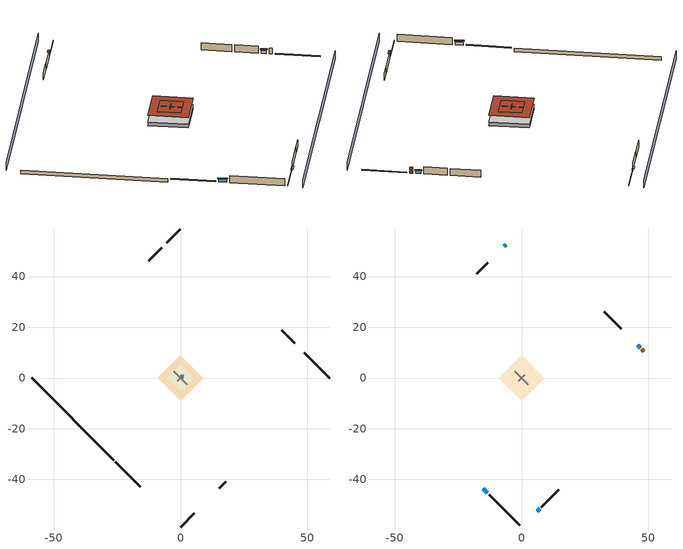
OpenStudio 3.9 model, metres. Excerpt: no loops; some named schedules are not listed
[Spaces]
garage 1
 floor foundation (Slab1 construction): -5.17,0 0,5.17 5.17,0 0,-5.17 z0
 wall outside (Wall1 construction): -7.43,51.3 -12.6,46.13 z0.3:2.74
 wall outside (Wall2 construction): 45.08,13.64 39.91,18.82 z0.3:2.74
 wall outside (Wall9 construction): 15.26,-43.47 17.84,-40.88 z0.3:2.74
 wall to conditioned space 1 (Wall5 construction Reversed): -2.59,2.59 2.59,-2.59 z0.3:2.74
 wall to conditioned space 1 (Wall6 construction Reversed): -1.29,-1.29 1.29,1.29 z0.3:2.74
 roof outside (Roof1 construction): 0,5.17 -5.17,0 0,-5.17 5.17,0 z2.74
crawlspace - vented 1
 floor foundation (Slab2 construction): -8.88,0 0,8.88 8.88,0 0,-8.88 z-0.91
 wall outside (RimJoist1 construction): -25.74,-32.99 -15.8,-42.92 z0.3:0.61
 wall outside (RimJoist2 construction): 0,58.72 -5.52,53.21 z0.3:0.61
 wall outside (RimJoist3 construction): 58.72,0 48.79,9.94 z0.3:0.61
 wall outside (RimJoist4 construction): 0,-58.72 5.52,-53.21 z0.3:0.61
 wall foundation (FoundationWall1 construction): -58.72,0 -26.39,-32.33 z-0.91:0.3
furnace airloop ret air space
 floor adiabatic (AdiabaticConst): 0,0 0,1 1,1 1,0 z0
 wall adiabatic (AdiabaticConst): 0,1 0,0 1,0 1,1 0,1 z0:1
 ceiling adiabatic (AdiabaticConst): 1,0 1,1 0,1 0,0 z1
conditioned space 1
 floor to crawlspace - vented 1 (Floor1 construction): -8.88,0 0,8.88 8.88,0 0,-8.88 z0.3
 wall outside (Wall3 construction): -12.77,-45.95 -0.66,-58.07 z0.3:2.74
 wall outside (Wall4 construction): -13.26,45.47 -17.55,41.17 z0.3:2.74
 wall outside (Wall7 construction): 39.25,19.47 32.54,26.18 z0.3:2.74
 wall outside (Wall8 construction): 7.87,-50.85 14.6,-44.12 z0.3:2.74
 wall outside (AdiabaticWallConstruction): -15.15,-43.58 -13.43,-45.3 z0.3:1.4; -6.17,52.55 -6.77,51.95 z0.3:1.43; 46.83,11.9 45.74,12.99 z0.3:1.34; 6.17,-52.55 7.21,-51.51 z0.3:1.31
 wall outside (AdiabaticWallConstruction 1): 48.13,10.59 47.48,11.24 z0.3:2.34
 window (WindowConstruction): -15.14,-43.58 -13.43,-45.3 z0.3:1.4
 window (WindowConstruction 1): -6.17,52.55 -6.77,51.95 z0.3:1.43
 window (WindowConstruction 2): 46.83,11.9 45.74,12.99 z0.3:1.34
 window (WindowConstruction 3): 6.17,-52.55 7.21,-51.51 z0.3:1.31
 door (Door): 48.13,10.59 47.48,11.24 z0.3:2.34
 roof outside (Roof2 construction): 0,8.88 -8.88,0 0,-8.88 8.88,0 z2.74
shading: 3.23,-61.96 61.96,-3.23 / -3.23,61.96 -61.96,3.23 z0:2.74; -13.21,-45.51 -15.36,-43.36 -15.79,-43.79 -13.64,-45.94 z1.71; -6.98,51.74 -5.96,52.76 -6.39,53.2 -7.42,52.17 z1.74; 45.52,13.2 47.04,11.68 47.47,12.11 45.95,13.63 z1.65; 7.43,-51.29 5.96,-52.76 6.39,-53.2 7.86,-51.73 z1.62
[Site]
Portland Intl Arpt_OR: Latitude {deg}=45.59; Longitude {deg}=-122.6; Time Zone {hr}=-8; Elevation {m}=33; Terrain=Suburbs; Keep Site Location Information=Yes
[Site:GroundTemperature:Shallow]
10.2558, 8.96328, 8.85977, 9.47314, 11.9355, 14.3863, 16.5111, 17.8571, 17.9714, 16.8767, 14.8061, 12.4304
[Site:WaterMainsTemperature]
Calculation Method=Schedule; Temperature Schedule=mains temperature schedule
[Building]
Building 1
[Material] Roughness=Rough
Name | Thickness {m} | Conductivity {W/m-K} | Density {kg/m3} | Specific Heat {J/kg-K} | Thermal Absorptance | Solar Absorptance | Visible Absorptance
asphalt or fiberglass shingles | 0.00635 | 0.162714 | 1121.4 | 1465.45 | 0.9 | 0.85 | 0.85
roof rigid ins | 0.00254769 | 0.029427 | 32.04 | 1214.23 | 0.9 | 0.7 | 0.7
osb sheathing 0.5 in. | 0.0127 | 0.115458 | 512.64 | 1214.23 | 0.9 | 0.6 | 0.6
roof rigid ins 1 | 0.103632 | 0.029427 | 32.04 | 1214.23 | 0.9 | 0.7 | 0.7
osb sheathing 0.75 in. | 0.01905 | 0.115458 | 512.64 | 1214.23 | 0.9 | 0.7 | 0.7
roof stud and cavity | 0.2032 | 0.0472382 | 78.34581 | 1123.46 | 0.9 | 0.7 | 0.7
gypsum board | 0.0127 | 0.160291 | 801 | 837.4 | 0.9 | 0.6 | 0.6
wood siding | 0.0254 | 0.102417 | 544.68 | 1172.36 | 0.9 | 0.85 | 0.85
osb sheathing 0.5 in. 1 | 0.0127 | 0.115458 | 512.64 | 1214.23 | 0.9 | 0.7 | 0.7
wall stud and cavity | 0.1397 | 0.727959 | 139.0536 | 1170.24 | 0.9 | 0.6 | 0.6
wall stud and cavity 1 | 0.1397 | 0.550994 | 139.0536 | 1170.24 | 0.9 | 0.7 | 0.7
osb sheathing 0.5 in. 2; osb sheathing 0.5 in. 3 | 0.0127 | 0.115458 | 512.64 | 1214.23
wall stud and cavity 2 | 0.1397 | 0.335416 | 139.0536 | 1170.24 | 0.9 | 0.7 | 0.7
rim joist stud and cavity | 0.0508 | 0.178688 | 50.32683 | 1063.81 | 0.9 | 0.6 | 0.6
floor stud and cavity | 0.1397 | 0.923637 | 92.3553 | 1139.71 | 0.9 | 0.7 | 0.7
floor covering | 0.0127 | 0.0433444 | 54.468 | 1339.84 | 0.9 | 0.6 | 0.6
concrete 4.0 in. | 0.1016 | 1.803125 | 2242.8 | 837.4 | 0.9 | 0.7 | 0.7
concrete 8.0 in. | 0.2032 | 1.803125 | 2242.8 | 837.4 | 0.9 | 0.7 | 0.7
soil 0.5 in. | 0.0127 | 0.8655 | 1842.3 | 418.7 | 0.9 | 0.7 | 0.7
wood siding 1; wood siding 2 | 0.0254 | 0.102417 | 544.68 | 1172.36
wall rigid ins | 0.512978 | 0.029427 | 32.04 | 1214.23 | 0.9 | 0.7 | 0.7
wall stud and cavity 3 | 0.0889 | 0.380278 | 52.3479 | 1209.89 | 0.9 | 0.7 | 0.7
door material | 0.04445 | 0.0612267 | 512.64 | 1214.23 | 0.9 | 0.7 | 0.7
wall stud and cavity 4 | 0.0889 | 0.391764 | 83.0341 | 1211.67 | 0.9 | 0.7 | 0.7
furniture material conditioned space 1; furniture material garage 1 | 0.1524 | 0.115458 | 640.8 | 1214.23 | 0.9 | 0.6 | 0.6
[Construction]
Roof1 construction: asphalt or fiberglass shingles, roof rigid ins, osb sheathing 0.5 in.
Roof2 construction: asphalt or fiberglass shingles, roof rigid ins 1, osb sheathing 0.75 in., roof stud and cavity, gypsum board
Wall1 construction; Wall2 construction: wood siding, osb sheathing 0.5 in. 1, wall stud and cavity
Wall3 construction; Wall4 construction: wood siding, osb sheathing 0.5 in. 1, wall stud and cavity 1, gypsum board
Wall5 construction Reversed: gypsum board, wall stud and cavity 2, osb sheathing 0.5 in. 2
Wall6 construction Reversed: gypsum board, wall stud and cavity 2, osb sheathing 0.5 in. 3
Wall7 construction; Wall8 construction: wood siding, osb sheathing 0.5 in. 3, wall stud and cavity 1, gypsum board
Wall9 construction: wood siding, osb sheathing 0.5 in. 3, wall stud and cavity
RimJoist1 construction; RimJoist2 construction; RimJoist3 construction; RimJoist4 construction: wood siding, rim joist stud and cavity
Floor1 construction: floor stud and cavity, osb sheathing 0.75 in., floor covering
Slab1 construction: concrete 4.0 in.
FoundationWall1 construction: concrete 8.0 in.
Slab2 construction: soil 0.5 in.
WindowConstruction; WindowConstruction 1; WindowConstruction 2; WindowConstruction 3: WindowMaterial
AdiabaticWallConstruction: wood siding 1, wall rigid ins, wall stud and cavity 3, gypsum board
Door: door material
AdiabaticWallConstruction 1: wood siding 2, wall rigid ins, wall stud and cavity 3, gypsum board
PartitionWallConstruction: gypsum board, wall stud and cavity 4, gypsum board
furniture construction conditioned space 1: furniture material conditioned space 1
furniture construction garage 1: furniture material garage 1
AdiabaticConst: Adiabatic
[WindowMaterial:SimpleGlazingSystem]
WindowMaterial: U-Factor {W/m2-K}=2.15764; Solar Heat Gain Coefficient=0.44
[Material:NoMass]
Adiabatic: Roughness=Rough; Thermal Resistance {m2-K/W}=176.1
[ThermalZone] Multiplier=1; Use Ideal Air Loads=No
Name | Volume {m3} | Thermostat
conditioned space | 384.656 | conditioned space temperature setpoint
garage | 130.484
crawlspace - vented | 192.328
furnace airloop ret air zone | 1
[Sizing:Zone] Zone Cooling Design Supply Air Temperature Input Method=SupplyAirTemperature; Zone Cooling Design Supply Air Temperature {C}=14; Zone Cooling Design Supply Air Temperature Difference {deltaC}=11.11; Zone Heating Design Supply Air Temperature Input Method=SupplyAirTemperature; Zone Heating Design Supply Air Temperature {C}=40; Zone Heating Design Supply Air Temperature Difference {deltaC}=11.11; Zone Cooling Design Supply Air Humidity Ratio {kg-H2O/kg-air}=0.0085; Zone Heating Design Supply Air Humidity Ratio {kg-H2O/kg-air}=0.008; Cooling Design Air Flow Method=DesignDay; Heating Design Air Flow Method=DesignDay; Account for Dedicated Outdoor Air System=No; Dedicated Outdoor Air System Control Strategy=NeutralSupplyAir; Dedicated Outdoor Air Low Setpoint Temperature for Design {C}=autosize; Dedicated Outdoor Air High Setpoint Temperature for Design {C}=autosize; Zone Load Sizing Method=Sensible Load Only No Latent Load; Zone Latent Cooling Design Supply Air Humidity Ratio Input Method=HumidityRatioDifference; Zone Cooling Design Supply Air Humidity Ratio Difference {kgWater/kgDryAir}=0.005; Zone Latent Heating Design Supply Air Humidity Ratio Input Method=HumidityRatioDifference; Zone Humidification Design Supply Air Humidity Ratio Difference {kgWater/kgDryAir}=0.005; Sizing Option=Coincident
garage; crawlspace - vented; furnace airloop ret air zone
[Space]
Name | Thermal Zone | Volume {m3}
conditioned space 1 | conditioned space | 384.656
garage 1 | garage | 130.484
crawlspace - vented 1 | crawlspace - vented | 192.328
furnace airloop ret air space | furnace airloop ret air zone
[ThermostatSetpoint:DualSetpoint]
conditioned space temperature setpoint: Heating Setpoint Temperature Schedule=heating setpoint; Cooling Setpoint Temperature Schedule=cooling setpoint; Temperature Difference Between Cutout And Setpoint {deltaC}=0
[Foundation:Kiva] Wall Depth Below Slab {m}=0.2032
Name | Initial Indoor Air Temperature {C} | Wall Height Above Grade {m}
Foundation Kiva 1 | 13.4258 | 0.1016
Foundation Kiva 2 | 8.24991 | 0.3048
[Foundation:Kiva:Settings]
Soil Conductivity {W/m-K}=0.8655; Soil Density {kg/m3}=1842.3; Soil Specific Heat {J/kg-K}=418.7; Ground Solar Absorptivity=0.9; Ground Thermal Absorptivity=0.9; Ground Surface Roughness {m}=0.03; Far-Field Width {m}=40; Deep-Ground Boundary Condition=ZeroFlux; Deep-Ground Depth {m}=40; Minimum Cell Dimension {m}=0.2; Maximum Cell Growth Coefficient=3; Simulation Timestep=Timestep
[SurfaceProperty:ExposedFoundationPerimeter] Exposed Perimeter Calculation Method=TotalExposedPerimeter
Name | Total Exposed Perimeter {m}
Slab1 | 18.288
Slab2 | 45.72
[SurfaceProperty:IncidentSolarMultiplier] Incident Solar Multiplier=1; Incident Solar Multiplier Schedule=trans schedule winter=0.85 summer=0.7
Window1; Window2; Window3; Window4
[InternalMass:Definition] Design Level Calculation Method=SurfaceArea
Name | Construction | Surface Area {m2}
partition wall mass | PartitionWallConstruction | 157.749
furniture mass conditioned space 1 | furniture construction conditioned space 1 | 63.09974
furniture mass garage 1 | furniture construction garage 1 | 5.35122
[InternalMass] Multiplier=1
Name | Internal Mass Definition | Space or SpaceType
partition wall mass | partition wall mass | conditioned space 1
furniture mass conditioned space 1 | furniture mass conditioned space 1 | conditioned space 1
furniture mass garage 1 | furniture mass garage 1 | garage 1
[EnergyManagementSystem:Sensor]
Name | Output Variable or Output Meter Index Key | Output Variable or Output Meter
water_heater_amb_temp | garage | Zone Mean Air Temperature
water_heater_amb_rh | garage | Zone Air Relative Humidity
water_heater_T_set | water heater setpoint | Schedule Value
out_pb_s |  | Site Outdoor Air Barometric Pressure
out_wt_s |  | Site Outdoor Air Humidity Ratio
site_vw_s |  | Site Wind Speed
hvac_availability_schedule_s | hvac availability schedule | Schedule Value
cool_season | cooling season schedule | Schedule Value
furnace_airloop_AH_MFR_s | Node 15 | System Node Mass Flow Rate
furnace_airloop_AH_VFR_s | Node 15 | System Node Current Density Volume Flow Rate
furnace_airloop_AH_Tout_s | Node 15 | System Node Temperature
furnace_airloop_AH_Wout_s | Node 15 | System Node Humidity Ratio
furnace_airloop_RA_T_s | Node 18 | System Node Temperature
furnace_airloop_Ra_W_s | Node 18 | System Node Humidity Ratio
furnace_airloop_0_DZ_T_s | crawlspace - vented | Zone Air Temperature
furnace_airloop_0_DZ_W_s | crawlspace - vented | Zone Mean Air Humidity Ratio
natural_vent_s | natural vent schedule | Schedule Value
htg_sp_s | heating setpoint | Schedule Value
clg_sp_s | cooling setpoint | Schedule Value
mech_vent_range_fan_0_sch_s | mech vent range fan 0 schedule | Schedule Value
mech_vent_bath_fan_0_sch_s | mech vent bath fan 0 schedule | Schedule Value
clothes_dryer_exhaust_0_sch_s | clothes_dryer | Schedule Value
htg_load_cond |  | Heating:EnergyTransfer:Zone:CONDITIONED SPACE
clg_load_cond |  | Cooling:EnergyTransfer:Zone:CONDITIONED SPACE
htg_load_duct |  | Heating:EnergyTransfer:Zone:FURNACE AIRLOOP RET AIR ZONE
clg_load_duct |  | Cooling:EnergyTransfer:Zone:FURNACE AIRLOOP RET AIR ZONE
s_conv | Floor1 | Surface Inside Face Convection Heat Gain Energy
s_ig | Floor1 | Surface Inside Face Internal Gains Radiation Heat Gain Energy
s_sol | Floor1 | Surface Inside Face Solar Radiation Heat Gain Energy
s_lgt | Floor1 | Surface Inside Face Lights Radiation Heat Gain Energy
s_surf | Floor1 | Surface Inside Face Net Surface Thermal Radiation Heat Gain Energy
s_conv_1 | Roof2 | Surface Inside Face Convection Heat Gain Energy
s_ig_1 | Roof2 | Surface Inside Face Internal Gains Radiation Heat Gain Energy
s_sol_1 | Roof2 | Surface Inside Face Solar Radiation Heat Gain Energy
s_lgt_1 | Roof2 | Surface Inside Face Lights Radiation Heat Gain Energy
s_surf_1 | Roof2 | Surface Inside Face Net Surface Thermal Radiation Heat Gain Energy
ss_sol | Door1 | Surface Inside Face Solar Radiation Heat Gain Energy
ss_lgt | Door1 | Surface Inside Face Lights Radiation Heat Gain Energy
ss_conv | Door1 | Surface Inside Face Convection Heat Gain Energy
ss_ig | Door1 | Surface Inside Face Internal Gains Radiation Heat Gain Energy
ss_surf | Door1 | Surface Inside Face Net Surface Thermal Radiation Heat Gain Energy
ss_conv_1 | Window1 | Surface Inside Face Convection Heat Gain Energy
ss_ig_1 | Window1 | Surface Inside Face Internal Gains Radiation Heat Gain Energy
ss_surf_1 | Window1 | Surface Inside Face Net Surface Thermal Radiation Heat Gain Energy
ss_trans_in | Window1 | Surface Window Transmitted Solar Radiation Rate
ss_back_out | Window1 | Surface Window Shortwave from Zone Back Out Window Heat Transfer Rate
ss_trans_out | Window1 | Surface Inside Face Initial Transmitted Diffuse Transmitted Out Window Solar Radiation Rate
ss_conv_2 | Window2 | Surface Inside Face Convection Heat Gain Energy
ss_ig_2 | Window2 | Surface Inside Face Internal Gains Radiation Heat Gain Energy
ss_surf_2 | Window2 | Surface Inside Face Net Surface Thermal Radiation Heat Gain Energy
ss_trans_in_1 | Window2 | Surface Window Transmitted Solar Radiation Rate
ss_back_out_1 | Window2 | Surface Window Shortwave from Zone Back Out Window Heat Transfer Rate
ss_trans_out_1 | Window2 | Surface Inside Face Initial Transmitted Diffuse Transmitted Out Window Solar Radiation Rate
ss_conv_3 | Window3 | Surface Inside Face Convection Heat Gain Energy
ss_ig_3 | Window3 | Surface Inside Face Internal Gains Radiation Heat Gain Energy
ss_surf_3 | Window3 | Surface Inside Face Net Surface Thermal Radiation Heat Gain Energy
ss_trans_in_2 | Window3 | Surface Window Transmitted Solar Radiation Rate
ss_back_out_2 | Window3 | Surface Window Shortwave from Zone Back Out Window Heat Transfer Rate
ss_trans_out_2 | Window3 | Surface Inside Face Initial Transmitted Diffuse Transmitted Out Window Solar Radiation Rate
ss_conv_4 | Window4 | Surface Inside Face Convection Heat Gain Energy
ss_ig_4 | Window4 | Surface Inside Face Internal Gains Radiation Heat Gain Energy
ss_surf_4 | Window4 | Surface Inside Face Net Surface Thermal Radiation Heat Gain Energy
ss_trans_in_3 | Window4 | Surface Window Transmitted Solar Radiation Rate
ss_back_out_3 | Window4 | Surface Window Shortwave from Zone Back Out Window Heat Transfer Rate
ss_trans_out_3 | Window4 | Surface Inside Face Initial Transmitted Diffuse Transmitted Out Window Solar Radiation Rate
s_conv_2 | Wall3 | Surface Inside Face Convection Heat Gain Energy
s_ig_2 | Wall3 | Surface Inside Face Internal Gains Radiation Heat Gain Energy
s_sol_2 | Wall3 | Surface Inside Face Solar Radiation Heat Gain Energy
s_lgt_2 | Wall3 | Surface Inside Face Lights Radiation Heat Gain Energy
s_surf_2 | Wall3 | Surface Inside Face Net Surface Thermal Radiation Heat Gain Energy
s_conv_3 | Wall4 | Surface Inside Face Convection Heat Gain Energy
s_ig_3 | Wall4 | Surface Inside Face Internal Gains Radiation Heat Gain Energy
s_sol_3 | Wall4 | Surface Inside Face Solar Radiation Heat Gain Energy
s_lgt_3 | Wall4 | Surface Inside Face Lights Radiation Heat Gain Energy
s_surf_3 | Wall4 | Surface Inside Face Net Surface Thermal Radiation Heat Gain Energy
s_conv_4 | Wall5 | Surface Inside Face Convection Heat Gain Energy
s_ig_4 | Wall5 | Surface Inside Face Internal Gains Radiation Heat Gain Energy
s_sol_4 | Wall5 | Surface Inside Face Solar Radiation Heat Gain Energy
s_lgt_4 | Wall5 | Surface Inside Face Lights Radiation Heat Gain Energy
s_surf_4 | Wall5 | Surface Inside Face Net Surface Thermal Radiation Heat Gain Energy
s_conv_5 | Wall6 | Surface Inside Face Convection Heat Gain Energy
s_ig_5 | Wall6 | Surface Inside Face Internal Gains Radiation Heat Gain Energy
s_sol_5 | Wall6 | Surface Inside Face Solar Radiation Heat Gain Energy
s_lgt_5 | Wall6 | Surface Inside Face Lights Radiation Heat Gain Energy
s_surf_5 | Wall6 | Surface Inside Face Net Surface Thermal Radiation Heat Gain Energy
s_conv_6 | Wall7 | Surface Inside Face Convection Heat Gain Energy
s_ig_6 | Wall7 | Surface Inside Face Internal Gains Radiation Heat Gain Energy
s_sol_6 | Wall7 | Surface Inside Face Solar Radiation Heat Gain Energy
s_lgt_6 | Wall7 | Surface Inside Face Lights Radiation Heat Gain Energy
s_surf_6 | Wall7 | Surface Inside Face Net Surface Thermal Radiation Heat Gain Energy
s_conv_7 | Wall8 | Surface Inside Face Convection Heat Gain Energy
s_ig_7 | Wall8 | Surface Inside Face Internal Gains Radiation Heat Gain Energy
s_sol_7 | Wall8 | Surface Inside Face Solar Radiation Heat Gain Energy
s_lgt_7 | Wall8 | Surface Inside Face Lights Radiation Heat Gain Energy
s_surf_7 | Wall8 | Surface Inside Face Net Surface Thermal Radiation Heat Gain Energy
im_conv | furniture mass conditioned space 1 | Surface Inside Face Convection Heat Gain Energy
im_ig | furniture mass conditioned space 1 | Surface Inside Face Internal Gains Radiation Heat Gain Energy
im_sol | furniture mass conditioned space 1 | Surface Inside Face Solar Radiation Heat Gain Energy
im_lgt | furniture mass conditioned space 1 | Surface Inside Face Lights Radiation Heat Gain Energy
im_surf | furniture mass conditioned space 1 | Surface Inside Face Net Surface Thermal Radiation Heat Gain Energy
im_conv_1 | partition wall mass | Surface Inside Face Convection Heat Gain Energy
im_ig_1 | partition wall mass | Surface Inside Face Internal Gains Radiation Heat Gain Energy
im_sol_1 | partition wall mass | Surface Inside Face Solar Radiation Heat Gain Energy
im_lgt_1 | partition wall mass | Surface Inside Face Lights Radiation Heat Gain Energy
[ElectricEquipment:Definition] Design Level Calculation Method=EquipmentLevel
Name | Design Level {W} | Fraction Latent | Fraction Radiant | Fraction Lost
ceiling fan | 18.1622 | 0 | 0.558 | 0
clothes washer | 697.232 | 0.03 | 0.162 | 0.7
clothes dryer | 4458.5 | 0.015 | 0.081 | 0.85
fridge | 43.7215 | 0 | 0.6 | 0
freezer | 194.914 | 0 | 0.6 | 0
cooking range | 70.9298 | 0.16 | 0.384 | 0.2
misc tv | 558.877 | 0 | 0.6 | 0
misc plug loads | 445.353 | 0.021 | 0.558 | 0.049
misc well pump | 131.782 | 0 | 0 | 1
whole house fan; mech vent house fan | 0 | 0 | 0 | 1
mech vent house fan cfis | 0 | 0 | 0 | 0
mech vent range fan 0; mech vent bath fan 0 | 30 | 0 | 0 | 1
[ElectricEquipment]
Name | Electric Equipment Definition | Space or SpaceType | Schedule
ceiling fan | ceiling fan | conditioned space 1 | ceiling_fan
clothes washer | clothes washer | conditioned space 1 | clothes_washer
clothes dryer | clothes dryer | conditioned space 1 | clothes_dryer
fridge | fridge | conditioned space 1 | fridge schedule
freezer | freezer | garage 1 | freezer schedule
cooking range | cooking range | conditioned space 1 | cooking_range
misc tv | misc tv | conditioned space 1 | plug_loads_tv
misc plug loads | misc plug loads | conditioned space 1 | plug_loads_other
misc well pump | misc well pump | conditioned space 1 | misc well pump schedule
whole house fan | whole house fan | conditioned space 1 | Always On Discrete
mech vent house fan | mech vent house fan | conditioned space 1 | mech vent house fan schedule
mech vent house fan cfis | mech vent house fan cfis | conditioned space 1 | mech vent house fan cfis schedule
mech vent range fan 0 | mech vent range fan 0 | conditioned space 1 | mech vent range fan 0 schedule
mech vent bath fan 0 | mech vent bath fan 0 | conditioned space 1 | mech vent bath fan 0 schedule
[OtherEquipment:Definition] Design Level Calculation Method=EquipmentLevel
Name | Design Level {W} | Fraction Latent | Fraction Radiant | Fraction Lost
water heater sens; furnace airloop_0 SupSensLkToCond; furnace airloop_0 SupCondToLv; furnace airloop_0 RetCondToRP; furnace airloop_0 RetSensLkToRP; furnace airloop_0 SupCondToDZ; furnace airloop_0 RetCondToDZ; furnace airloop_0 SupSensLkToDZ; mech vent house fan sensible load | 0 | 0 | 0 | 0
water heater lat; furnace airloop_0 SupLatLkToCond; furnace airloop_0 RetLatLkToRP; furnace airloop_0 SupLatLkToDZ; mech vent house fan latent load | 0 | 1 | 0 | 0
water heater energy adjustment1 | 0.01 | 0 | 0 | 1
clothes dryer 2 | 0 | 0.015 | 0.081 | 0.85
cooking range 2 | 2078.75 | 0.16 | 0.384 | 0.2
general water use sensible | -98.09 | 0 | 0.6 | 0
general water use latent | 99.529 | 1 | 0 | 0
[OtherEquipment]
Name | Other Equipment Definition | Space or SpaceType | Schedule | Fuel Type
water heater sens | water heater sens | garage 1 | Always On Discrete
water heater lat | water heater lat | garage 1 | Always On Discrete
water heater energy adjustment1 | water heater energy adjustment1 | garage 1 | Always On Discrete | Electricity
clothes dryer 1 | clothes dryer 2 | conditioned space 1 | clothes_dryer | Electricity
cooking range 1 | cooking range 2 | conditioned space 1 | cooking_range | NaturalGas
general water use sensible | general water use sensible | conditioned space 1 | general water use schedule
general water use latent | general water use latent | conditioned space 1 | general water use schedule
furnace airloop_0 SupSensLkToCond | furnace airloop_0 SupSensLkToCond | conditioned space 1 | Always On Discrete
furnace airloop_0 SupLatLkToCond | furnace airloop_0 SupLatLkToCond | conditioned space 1 | Always On Discrete
furnace airloop_0 SupCondToLv | furnace airloop_0 SupCondToLv | conditioned space 1 | Always On Discrete
furnace airloop_0 RetCondToRP | furnace airloop_0 RetCondToRP | furnace airloop ret air space | Always On Discrete
furnace airloop_0 RetSensLkToRP | furnace airloop_0 RetSensLkToRP | furnace airloop ret air space | Always On Discrete
furnace airloop_0 RetLatLkToRP | furnace airloop_0 RetLatLkToRP | furnace airloop ret air space | Always On Discrete
furnace airloop_0 SupCondToDZ | furnace airloop_0 SupCondToDZ | crawlspace - vented 1 | Always On Discrete
furnace airloop_0 RetCondToDZ | furnace airloop_0 RetCondToDZ | crawlspace - vented 1 | Always On Discrete
furnace airloop_0 SupSensLkToDZ | furnace airloop_0 SupSensLkToDZ | crawlspace - vented 1 | Always On Discrete
furnace airloop_0 SupLatLkToDZ | furnace airloop_0 SupLatLkToDZ | crawlspace - vented 1 | Always On Discrete
mech vent house fan sensible load | mech vent house fan sensible load | conditioned space 1 | Always On Discrete
mech vent house fan latent load | mech vent house fan latent load | conditioned space 1 | Always On Discrete
[WaterUse:Equipment:Definition]
clothes washer: Peak Flow Rate {m3/s}=8.49127e-06
[Lights:Definition] Design Level Calculation Method=LightingLevel; Fraction Radiant=0.6; Fraction Visible=0.2; Return Air Fraction=0
Name | Lighting Level {W}
interior lighting | 232.536
garage lighting | 8.15222
[Lights] Fraction Replaceable=1
Name | Lights Definition | Space or SpaceType | Schedule
interior lighting | interior lighting | conditioned space 1 | lighting_interior
garage lighting | garage lighting | garage 1 | lighting_garage
[Exterior:Lights:Definition]
exterior lighting: Design Level {W}=7.09205
[Exterior:Lights]
exterior lighting: Exterior Lights Definition=exterior lighting; Schedule=exterior lighting schedule
[People:Definition]
occupants: Number of People Calculation Method=People; Number of People {people}=5; Fraction Radiant=0.314171; Sensible Heat Fraction=0.56303; Carbon Dioxide Generation Rate {m3/s-W}=0; Enable ASHRAE 55 Comfort Warnings=No; Mean Radiant Temperature Calculation Type=EnclosureAveraged
[People]
occupants: People Definition=occupants; Space or SpaceType=conditioned space 1; Number of People Schedule=occupants; Activity Level Schedule=occupants activity schedule; Multiplier=1
[ZoneMixing] Schedule=Always On Continuous; Design Flow Rate Calculation Method=Flow/Zone; Design Flow Rate {m3/s}=0
Name | Zone or Space | Source Zone or Space
furnace airloop_0 ZoneMixDZToCond mix | conditioned space | crawlspace - vented
furnace airloop_0 ZoneMixCondToDZ mix | crawlspace - vented | conditioned space
[SpaceInfiltration:DesignFlowRate] Schedule=Always On Discrete
Name | Space or SpaceType | Design Flow Rate Calculation Method | Design Flow Rate {m3/s} | Air Changes per Hour {1/hr} | Constant Term Coefficient | Temperature Term Coefficient | Velocity Term Coefficient | Velocity Squared Term Coefficient
natural vent flow; whole house fan flow; infil flow | conditioned space 1 | Flow/Space | 0
infil crawlspace - vented 1 | crawlspace - vented 1 | AirChanges/Hour |  | 2.6013 | 1 | 0 | 0 | 0
crawlspace_vented 1 duct leakage imbalance infil flow | crawlspace - vented 1 | Flow/Space | 0
[SpaceInfiltration:EffectiveLeakageArea]
infil garage 1: Space or SpaceType=garage 1; Schedule=Always On Discrete; Effective Air Leakage Area {cm2}=543.674; Stack Coefficient=0.000129147; Wind Coefficient=4.64657e-05
